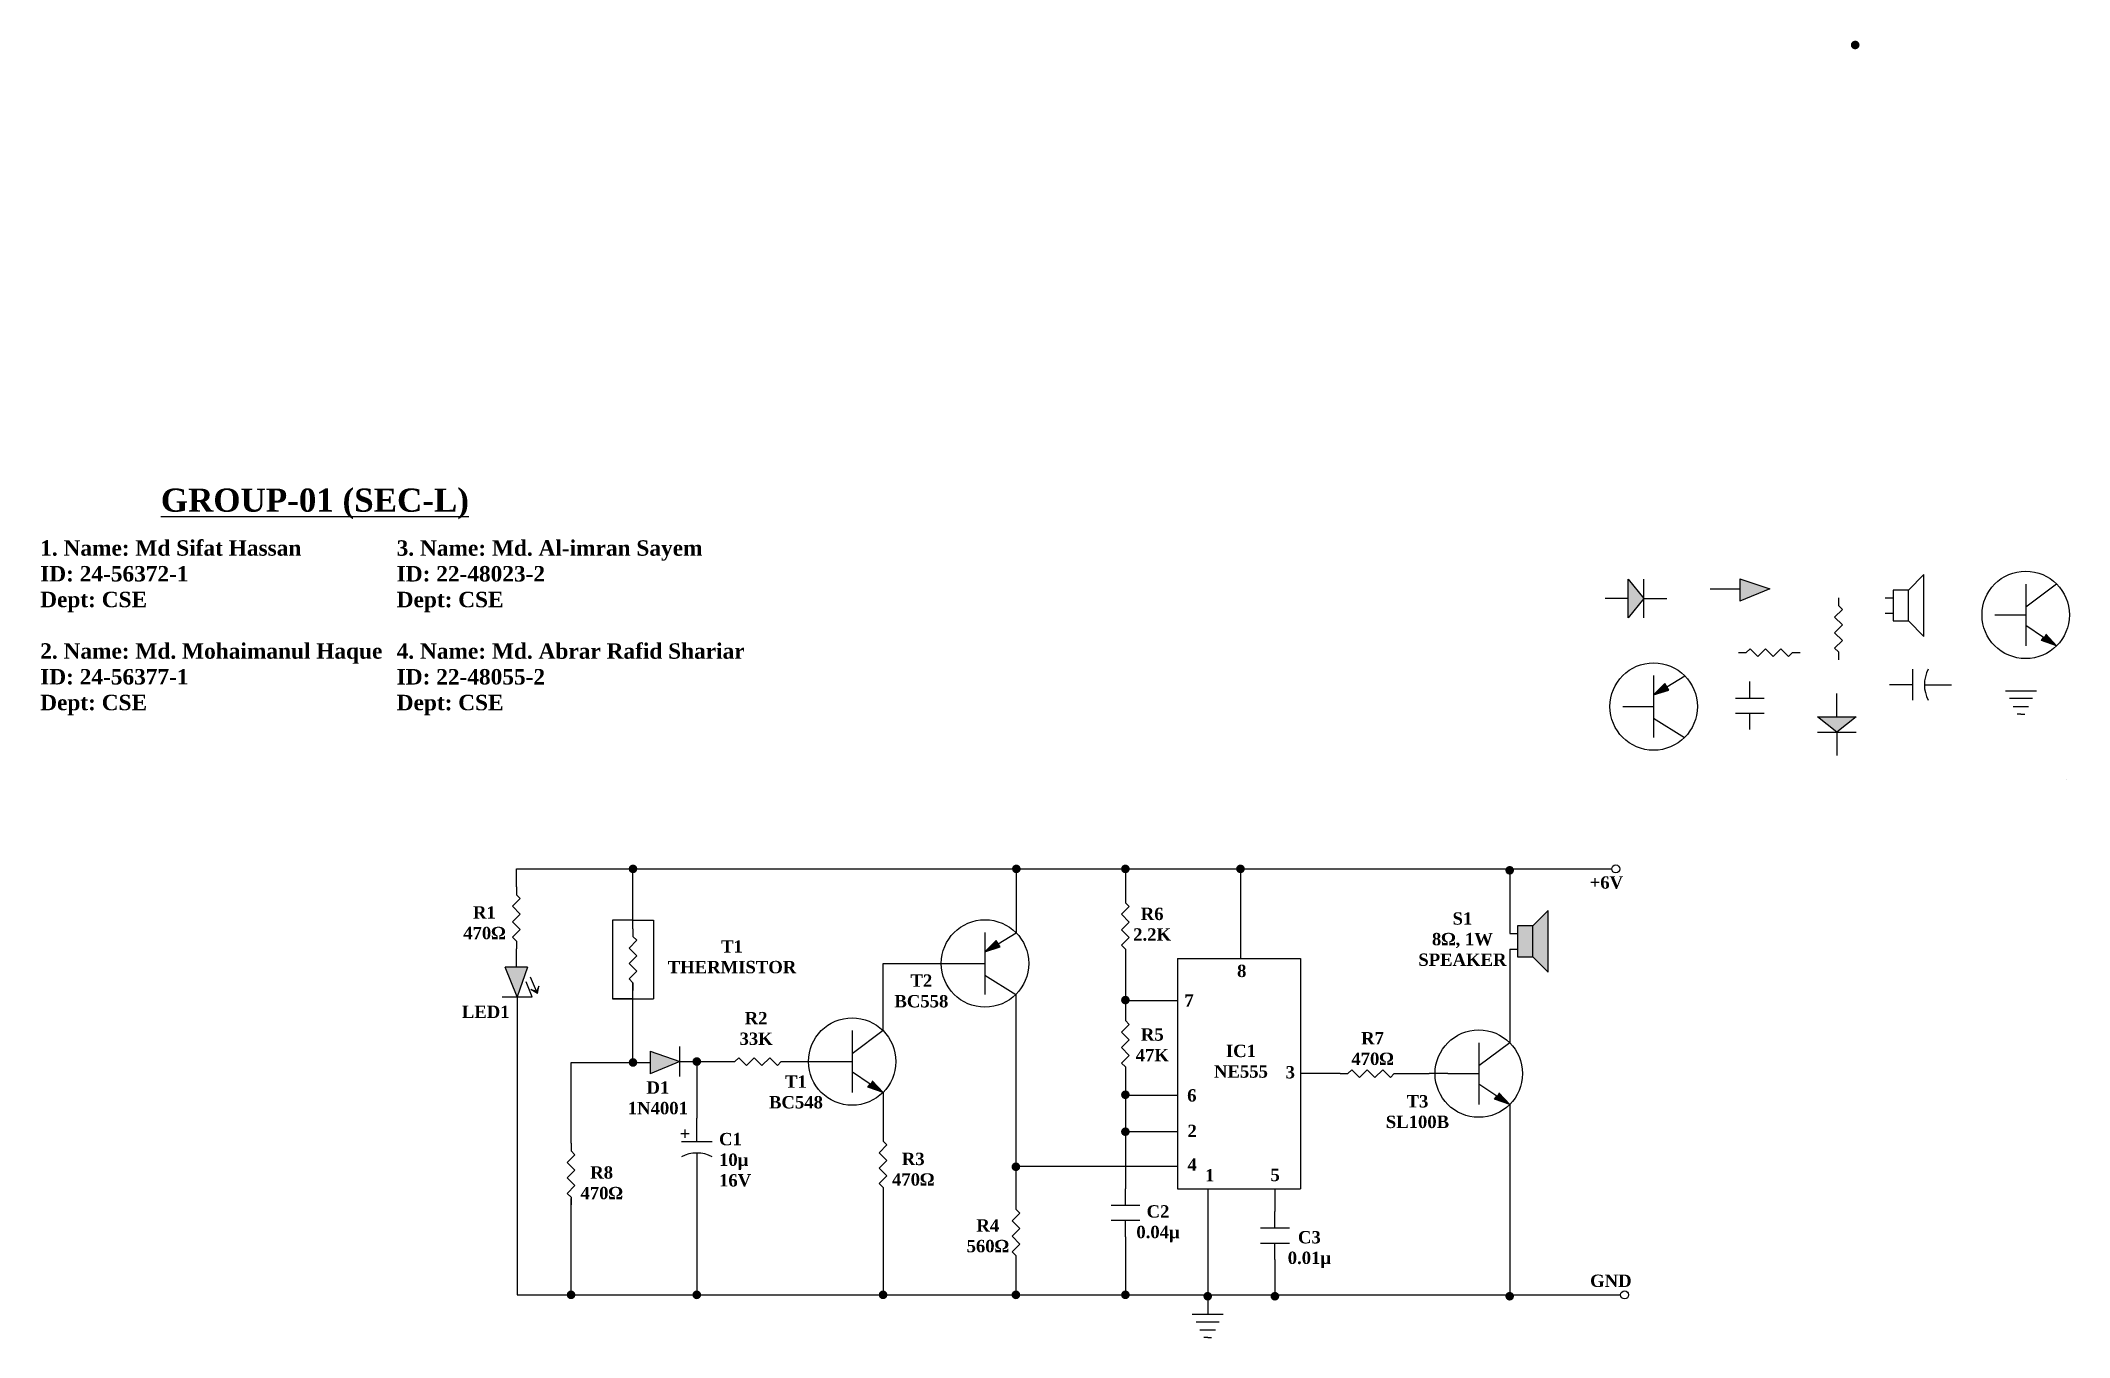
# Model space of a CAD drawing. Header units: inches. Extents: x -3.8 to 9.3, y 2.3 to 10.7.
import ezdxf

# ---------------------------------------------------------------- set-up
doc = ezdxf.new("R2010")
doc.units = ezdxf.units.IN
doc.header["$MEASUREMENT"] = 0

# ---------------------------------------------------------------- blocks, each defined once
blk = doc.blocks.new('Diode')
at = {"color": 7}
for p, q in [((0.15, 0), (0, 0)), ((0.15, 0.125), (0.25, 0)), ((0.15, -0.125), (0.15, 0.125)), ((0.25, 0), (0.15, -0.125)), ((0.25, -0.125), (0.25, 0.125)), ((0.25, 0), (0.4, 0))]:
    blk.add_line(p, q, dxfattribs=at)
blk.add_solid([(0.15, -0.125), (0.25, 0), (0.15, 0.125)], dxfattribs=at)
blk = doc.blocks.new('Resistor')
at = {"color": 7}
blk.add_lwpolyline([(0, 0), (0.05, 0), (0.075, 0.025), (0.125, -0.025), (0.175, 0.025), (0.225, -0.025), (0.275, 0.025), (0.325, -0.025), (0.35, 0), (0.4, 0)], dxfattribs=at)
blk = doc.blocks.new('Transistor - NPN')
at = {"color": 7}
for p, q in [((0.199999, 0.2), (0.199999, -0.2)), ((0.399999, 0.2), (0.199999, 0.05)), ((0, 0), (0.199999, 0)), ((0.316132, -0.145536), (0.201153, -0.069033)), ((0.329748, -0.124569), (0.399999, -0.2)), ((0.302516, -0.166503), (0.316132, -0.145536)), ((0.399999, -0.2), (0.302516, -0.166503))]:
    blk.add_line(p, q, dxfattribs=at)
blk.add_solid([(0.302516, -0.166503), (0.399999, -0.2), (0.329748, -0.124569)], dxfattribs=at)
blk = doc.blocks.new('Transistor - PNP')
at = {"color": 7}
for p, q in [((0.200001, 0.2), (0.200001, -0.199999)), ((0.271557, 0.149194), (0.200001, 0.075)), ((0.284805, 0.127992), (0.271557, 0.149194)), ((0.284805, 0.127992), (0.4024, 0.199023)), ((0, 0), (0.200001, 0)), ((0.200001, 0.075), (0.298053, 0.106791)), ((0.298053, 0.106791), (0.284805, 0.127992)), ((0.200001, -0.074999), (0.400001, -0.199999))]:
    blk.add_line(p, q, dxfattribs=at)
blk.add_solid([(0.200001, 0.075), (0.298053, 0.106791), (0.271557, 0.149194)], dxfattribs=at)
blk = doc.blocks.new('Ground')
at = {"color": 7}
for p, q in [((-0.1, 0), (0.1, 0)), ((0.075, -0.05), (-0.075, -0.05)), ((-0.05, -0.1), (0.05, -0.1))]:
    blk.add_line(p, q, dxfattribs=at)
blk = doc.blocks.new('Capacitor')
at = {"color": 7}
for p, q in [((0.15, 0), (0, 0)), ((0.15, -0.1), (0.15, 0.1)), ((0.225, 0), (0.4, 0))]:
    blk.add_line(p, q, dxfattribs=at)
blk.add_arc((0.4375, 0), 0.2125, 151.9275, 208.0725, dxfattribs=at)
blk = doc.blocks.new('Speaker')
at = {"color": 7}
for p, q in [((0.25, 0.15), (0.15, 0.05)), ((0.25, -0.25), (0.25, 0.15)), ((0, 0), (0.05, 0)), ((0.05, 0.05), (0.05, -0.15)), ((0.15, 0.05), (0.05, 0.05)), ((0.15, -0.15), (0.15, 0.05)), ((0, -0.1), (0.05, -0.1)), ((0.05, -0.15), (0.15, -0.15)), ((0.15, -0.15), (0.25, -0.25))]:
    blk.add_line(p, q, dxfattribs=at)

msp = doc.modelspace()

# ---------------------------------------------------------------- hatches: boundary and pattern name
h = msp.add_hatch(color=256)
h.set_gradient(color2=(0, 0, 0), one_color=1)
edge = h.paths.add_edge_path()
edge.add_arc((7.96, 10.675), 0.0281, 0, 360)
h = msp.add_hatch(color=256)
h.set_gradient(color2=(0, 0, 0), one_color=1)
h.paths.add_polyline_path([(7.407, 7.154), (7.214, 7.22), (7.214, 7.074)])
h = msp.add_hatch(color=256)
h.set_gradient(color2=(0, 0, 0), one_color=1)
edge = h.paths.add_edge_path()
edge.add_arc((0.047, 5.342), 0.0281, 0, 360)
h = msp.add_hatch(color=256)
h.set_gradient(color2=(0, 0, 0), one_color=1)
edge = h.paths.add_edge_path()
edge.add_arc((2.529, 5.342), 0.0281, 0, 360)
h = msp.add_hatch(color=256)
h.set_gradient(color2=(0, 0, 0), one_color=1)
edge = h.paths.add_edge_path()
edge.add_arc((3.235, 5.342), 0.0281, 0, 360)
h = msp.add_hatch(color=256)
h.set_gradient(color2=(0, 0, 0), one_color=1)
edge = h.paths.add_edge_path()
edge.add_arc((3.98, 5.342), 0.0281, 0, 360)
h = msp.add_hatch(color=256)
h.set_gradient(color2=(0, 0, 0), one_color=1)
edge = h.paths.add_edge_path()
edge.add_arc((5.723, 5.333), 0.0281, 0, 360)
h = msp.add_hatch(color=256)
h.set_gradient(color2=(156, 156, 156), one_color=1, tint=0.61, name='INVHEMISPHERICAL')
h.paths.add_polyline_path([(5.873, 4.973), (5.773, 4.973), (5.773, 4.773), (5.873, 4.773)])
h.paths.add_polyline_path([(5.873, 4.773), (5.973, 4.673), (5.973, 5.073), (5.873, 4.973)])
h = msp.add_hatch(color=256)
h.set_gradient(color2=(0, 0, 0), one_color=1)
h.paths.add_polyline_path([(-0.702, 4.514), (-0.635, 4.707), (-0.781, 4.707)])
h = msp.add_hatch(color=256)
h.set_gradient(color2=(0, 0, 0), one_color=1)
h.paths.add_polyline_path([(-0.571, 4.535), (-0.614, 4.562), (-0.575, 4.55), (-0.562, 4.583)])
h = msp.add_hatch(color=256)
h.set_gradient(color2=(0, 0, 0), one_color=1)
edge = h.paths.add_edge_path()
edge.add_arc((3.235, 4.493), 0.0281, 0, 360)
h = msp.add_hatch(color=256)
h.set_gradient(color2=(0, 0, 0), one_color=1)
edge = h.paths.add_edge_path()
edge.add_arc((0.047, 4.089), 0.0281, 0, 360)
h = msp.add_hatch(color=256)
h.set_gradient(color2=(0, 0, 0), one_color=1)
h.paths.add_polyline_path([(0.351, 4.095), (0.158, 4.162), (0.158, 4.016)])
h = msp.add_hatch(color=256)
h.set_gradient(color2=(0, 0, 0), one_color=1)
edge = h.paths.add_edge_path()
edge.add_arc((0.46, 4.095), 0.0281, 0, 360)
h = msp.add_hatch(color=256)
h.set_gradient(color2=(0, 0, 0), one_color=1)
edge = h.paths.add_edge_path()
edge.add_arc((3.235, 3.88), 0.0281, 0, 360)
h = msp.add_hatch(color=256)
h.set_gradient(color2=(0, 0, 0), one_color=1)
edge = h.paths.add_edge_path()
edge.add_arc((3.235, 3.641), 0.0281, 0, 360)
h = msp.add_hatch(color=256)
h.set_gradient(color2=(0, 0, 0), one_color=1)
edge = h.paths.add_edge_path()
edge.add_arc((2.526, 3.414), 0.0281, 0, 360)
h = msp.add_hatch(color=256)
h.set_gradient(color2=(0, 0, 0), one_color=1)
edge = h.paths.add_edge_path()
edge.add_arc((-0.354, 2.585), 0.0281, 0, 360)
h = msp.add_hatch(color=256)
h.set_gradient(color2=(0, 0, 0), one_color=1)
edge = h.paths.add_edge_path()
edge.add_arc((0.46, 2.585), 0.0281, 0, 360)
h = msp.add_hatch(color=256)
h.set_gradient(color2=(0, 0, 0), one_color=1)
edge = h.paths.add_edge_path()
edge.add_arc((1.666, 2.585), 0.0281, 0, 360)
h = msp.add_hatch(color=256)
h.set_gradient(color2=(0, 0, 0), one_color=1)
edge = h.paths.add_edge_path()
edge.add_arc((2.526, 2.585), 0.0281, 0, 360)
h = msp.add_hatch(color=256)
h.set_gradient(color2=(0, 0, 0), one_color=1)
edge = h.paths.add_edge_path()
edge.add_arc((3.235, 2.585), 0.0281, 0, 360)
h = msp.add_hatch(color=256)
h.set_gradient(color2=(0, 0, 0), one_color=1)
edge = h.paths.add_edge_path()
edge.add_arc((3.768, 2.576), 0.0281, 0, 360)
h = msp.add_hatch(color=256)
h.set_gradient(color2=(0, 0, 0), one_color=1)
edge = h.paths.add_edge_path()
edge.add_arc((4.203, 2.576), 0.0281, 0, 360)
h = msp.add_hatch(color=256)
h.set_gradient(color2=(0, 0, 0), one_color=1)
edge = h.paths.add_edge_path()
edge.add_arc((5.723, 2.576), 0.0281, 0, 360)

# ---------------------------------------------------------------- linework, layer by layer
for p, q in [((7.02, 7.154), (7.214, 7.154)), ((7.214, 7.22), (7.214, 7.074)), ((7.214, 7.22), (7.407, 7.154)), ((7.407, 7.154), (7.214, 7.074)), ((7.184, 6.448), (7.37, 6.448)), ((7.277, 6.448), (7.277, 6.555)), ((7.184, 6.35), (7.37, 6.35)), ((7.277, 6.244), (7.277, 6.35)), ((9.033, 6.344), (9.008, 6.344)), ((9.033, 6.344), (9.058, 6.344)), ((9.329, 5.922), (9.329, 5.922)), ((-0.708, 5.225), (-0.708, 5.342)), ((-0.708, 5.342), (4.466, 5.342)), ((0.047, 4.955), (0.047, 5.342)), ((2.529, 4.929), (2.529, 5.342)), ((3.235, 5.342), (3.235, 5.173)), ((3.98, 5.342), (3.98, 4.813)), ((4.466, 5.342), (4.466, 5.342)), ((4.466, 5.342), (5.723, 5.342)), ((5.723, 5.342), (5.723, 4.923)), ((5.723, 5.342), (6.384, 5.342)), ((0.047, 5.01), (-0.086, 5.01)), ((-0.086, 5.01), (-0.086, 4.502)), ((0.047, 5.01), (0.18, 5.01)), ((0.18, 5.01), (0.18, 4.502)), ((-0.708, 4.707), (-0.708, 4.825)), ((1.666, 4.295), (1.666, 4.73)), ((1.666, 4.73), (2.226, 4.73)), ((3.235, 4.773), (3.235, 4.41)), ((3.572, 4.763), (3.572, 3.271)), ((3.572, 4.763), (4.368, 4.763)), ((3.98, 4.813), (3.98, 4.763)), ((4.368, 4.763), (4.368, 3.271)), ((5.723, 4.823), (5.723, 4.217)), ((-0.635, 4.707), (-0.781, 4.707)), ((-0.702, 4.514), (-0.781, 4.707)), ((-0.635, 4.707), (-0.702, 4.514)), ((0.047, 4.089), (0.047, 4.605)), ((-0.799, 4.514), (-0.605, 4.514)), ((-0.702, 4.514), (-0.702, 2.585)), ((-0.571, 4.535), (-0.614, 4.562)), ((-0.614, 4.562), (-0.575, 4.55)), ((-0.562, 4.583), (-0.575, 4.55)), ((-0.571, 4.535), (-0.562, 4.583)), ((0.047, 4.502), (-0.086, 4.502)), ((-0.086, 4.502), (0.18, 4.502)), ((2.526, 4.53), (2.526, 3.189)), ((3.235, 4.491), (3.572, 4.491)), ((3.235, 4.491), (3.572, 4.491)), ((-0.354, 3.567), (-0.354, 4.089)), ((-0.354, 4.089), (0.158, 4.089)), ((0.158, 4.162), (0.158, 4.016)), ((0.158, 4.162), (0.351, 4.095)), ((0.351, 4.095), (0.158, 4.016)), ((0.351, 3.999), (0.351, 4.192)), ((0.351, 4.095), (0.46, 4.095)), ((0.46, 4.095), (0.46, 3.728)), ((0.46, 4.095), (0.657, 4.095)), ((1.057, 4.095), (1.266, 4.095)), ((3.235, 4.01), (3.235, 3.272)), ((4.626, 4.017), (4.368, 4.017)), ((5.026, 4.017), (5.201, 4.017)), ((5.323, 4.017), (5.201, 4.017)), ((1.666, 3.895), (1.666, 3.63)), ((3.235, 3.877), (3.572, 3.877)), ((5.723, 3.817), (5.723, 2.585)), ((3.235, 3.643), (3.572, 3.643)), ((2.526, 3.418), (3.572, 3.418)), ((0.46, 3.328), (0.46, 2.585)), ((-0.354, 2.585), (-0.354, 3.209)), ((1.666, 3.23), (1.666, 2.585)), ((3.142, 3.165), (3.329, 3.165)), ((3.235, 3.165), (3.235, 3.272)), ((3.572, 3.271), (4.368, 3.271)), ((3.768, 3.271), (3.768, 2.459)), ((4.203, 3.271), (4.203, 3.124)), ((3.142, 3.068), (3.329, 3.068)), ((3.235, 2.961), (3.235, 3.068)), ((4.203, 3.018), (4.203, 3.124)), ((3.235, 2.961), (3.235, 2.585)), ((4.11, 3.018), (4.297, 3.018)), ((4.11, 2.92), (4.297, 2.92)), ((4.203, 2.813), (4.203, 2.92)), ((2.526, 2.789), (2.526, 2.585)), ((4.203, 2.813), (4.203, 2.585)), ((-0.702, 2.585), (-0.354, 2.585)), ((-0.354, 2.585), (2.306, 2.585)), ((2.306, 2.585), (5.723, 2.585)), ((5.723, 2.585), (6.441, 2.585)), ((3.768, 2.309), (3.743, 2.309)), ((3.768, 2.309), (3.793, 2.309))]:
    msp.add_line(p, q)
at = {"ltscale": 2}
for p, q in [((-0.605, 4.514), (-0.645, 4.61)), ((-0.605, 4.514), (-0.645, 4.61)), ((-0.605, 4.514), (-0.645, 4.61)), ((-0.605, 4.514), (-0.645, 4.61)), ((-0.578, 4.551), (-0.617, 4.642))]:
    msp.add_line(p, q, dxfattribs=at)
for centre, radius in [((9.064, 6.986), 0.283), ((6.655, 6.393), 0.283), ((6.41, 5.342), 0.026), ((2.326, 4.73), 0.283), ((1.466, 4.095), 0.283), ((5.523, 4.017), 0.283), ((6.467, 2.585), 0.026)]:
    msp.add_circle(centre, radius)

# ---------------------------------------------------------------- block references
for name, p in [('Speaker', (8.155, 7.097)), ('Diode', (6.341, 7.092)), ('Transistor - NPN', (8.864, 6.986)), ('Resistor', (7.204, 6.742)), ('Transistor - PNP', (6.455, 6.393)), ('Capacitor', (8.183, 6.534)), ('Ground', (9.033, 6.494)), ('Speaker', (5.723, 4.923)), ('Transistor - PNP', (2.126, 4.73)), ('Transistor - NPN', (1.266, 4.095)), ('Transistor - NPN', (5.323, 4.017)), ('Resistor', (0.657, 4.095)), ('Resistor', (4.626, 4.017)), ('Ground', (3.768, 2.459))]:
    msp.add_blockref(name, p)
for name, p, rotation in [('Resistor', (7.852, 7.096), 270), ('Diode', (7.841, 6.477), 270), ('Resistor', (-0.708, 5.225), 270), ('Resistor', (3.235, 5.173), 270), ('Resistor', (0.047, 4.955), 270), ('Resistor', (3.235, 4.41), 270), ('Capacitor', (0.46, 3.728), 269.9999993369973), ('Resistor', (-0.354, 3.567), 270), ('Resistor', (1.666, 3.63), 270), ('Resistor', (2.526, 3.189), 270)]:
    msp.add_blockref(name, p, dxfattribs=dict(rotation=rotation))

# ---------------------------------------------------------------- texts
for s, insert, char_height, width, attachment_point in [('{\\fTimes New Roman|b1|i0|c0|p18;\\LGROUP-01 (SEC-L)}', (-3.01, 7.804), 0.15, 1.93893, 1), ('{\\fTimes New Roman|b1|i0|c0|p18;\\P1. Name: Md Sifat Hassan\\PID: 24-56372-1\\PDept: CSE\\P\\P2. Name: Md. Mohaimanul Haque\\PID: 24-56377-1\\PDept: CSE}', (-3.791, 7.636), 0.1, 4.70839, 1), ('{\\fTimes New Roman|b1|i0|c0|p18;3. Name: Md. Al-imran Sayem\\PID: 22-48023-2\\PDept: CSE\\P\\P4. Name: Md. Abrar Rafid Shariar\\PID: 22-48055-2\\PDept: CSE}', (-1.483, 7.469), 0.1, 3.06257, 1), ('{\\fTimes New Roman|b1|i0|c0|p18;+6V}', (6.349, 5.294), 0.08, 0.01272, 2), ('{\\fTimes New Roman|b1|i0|c0|p18;R1\\P470Ω}', (-0.915, 5.1), 0.08, 0.56276, 2), ('{\\fTimes New Roman|b1|i0|c0|p18;R6\\P2.2K}', (3.408, 5.091), 0.08, 0.36898, 2), ('{\\fTimes New Roman|b1|i0|c0|p18;S1\\P8Ω, 1W\\PSPEAKER}', (5.417, 5.061), 0.08, 0.47624, 2), ('{\\fTimes New Roman|b1|i0|c0|p18;T1\\PTHERMISTOR}', (0.688, 4.88), 0.08, 1.54732, 2), ('{\\fTimes New Roman|b1|i0|c0|p18;T2\\PBC558}', (1.914, 4.659), 0.08, 0.144, 2), ('{\\fTimes New Roman|b1|i0|c0|p18;8}', (3.958, 4.722), 0.08, 0.16644, 1), ('{\\fTimes New Roman|b1|i0|c0|p18;7}', (3.617, 4.53), 0.08, 0.16644, 1), ('{\\fTimes New Roman|b1|i0|c0|p18;LED1}', (-1.061, 4.457), 0.08, 0.3312, 1), ('{\\fTimes New Roman|b1|i0|c0|p18;R2\\P33K}', (0.844, 4.416), 0.08, 0.38244, 2), ('{\\fTimes New Roman|b1|i0|c0|p18;R5\\P47K}', (3.409, 4.31), 0.08, 0.44689, 2), ('{\\fTimes New Roman|b1|i0|c0|p18;IC1\\PNE555}', (3.983, 4.204), 0.08, 0.36029, 2), ('{\\fTimes New Roman|b1|i0|c0|p18;R7\\P470Ω}', (4.835, 4.286), 0.08, 0.24883, 2), ('{\\fTimes New Roman|b1|i0|c0|p18;D1\\P1N4001}', (0.208, 3.967), 0.08, 0.3939, 2), ('{\\fTimes New Roman|b1|i0|c0|p18;T1\\PBC548}', (1.102, 4.005), 0.08, 0.18235, 2), ('{\\fTimes New Roman|b1|i0|c0|p18;3}', (4.272, 4.066), 0.08, 0.52048, 1), ('{\\fTimes New Roman|b1|i0|c0|p18;6}', (3.635, 3.916), 0.08, 0.52048, 1), ('{\\fTimes New Roman|b1|i0|c0|p18;T3\\PSL100B}', (5.126, 3.878), 0.08, 0.72993, 2), ('{\\fTimes New Roman|b1|i0|c0|p18;2}', (3.637, 3.686), 0.08, 0.52048, 1), ('{\\fTimes New Roman|b1|i0|c0|p18;+}', (0.35, 3.668), 0.08, 0.1599, 1), ('{\\fTimes New Roman|b1|i0|c0|p18;C1\\P10μ\\P16V}', (0.604, 3.633), 0.08, 0.50931, 1), ('{\\fTimes New Roman|b1|i0|c0|p18;R8\\P470Ω}', (-0.156, 3.417), 0.08, 0.39615, 2), ('{\\fTimes New Roman|b1|i0|c0|p18;R3\\P470Ω}', (1.861, 3.505), 0.08, 0.43992, 2), ('{\\fTimes New Roman|b1|i0|c0|p18;4}', (3.637, 3.468), 0.08, 0.52048, 1), ('{\\fTimes New Roman|b1|i0|c0|p18;1}', (3.751, 3.399), 0.08, 0.52048, 1), ('{\\fTimes New Roman|b1|i0|c0|p18;5}', (4.174, 3.401), 0.08, 0.41387, 1), ('{\\fTimes New Roman|b1|i0|c0|p18;C2\\P0.04μ}', (3.446, 3.165), 0.08, 0.23469, 2), ('{\\fTimes New Roman|b1|i0|c0|p18;R4\\P560Ω}', (2.344, 3.074), 0.08, 0.36472, 2), ('{\\fTimes New Roman|b1|i0|c0|p18;C3\\P0.01μ}', (4.426, 2.998), 0.08, 0.44613, 2), ('{\\fTimes New Roman|b1|i0|c0|p18;GND}', (6.378, 2.716), 0.08, 0.2173, 2)]:
    msp.add_mtext(s, dxfattribs=dict(insert=insert, char_height=char_height, width=width, attachment_point=attachment_point))

doc.saveas('drawing.dxf')
